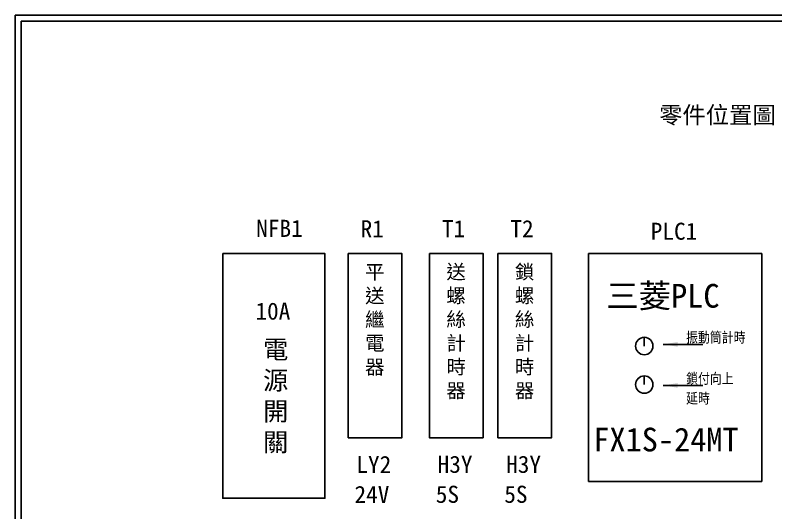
# Model space of a CAD drawing. Extents: x 10 to 297, y 3 to 207.
# Drawn here: x 10 to 170.1, y 102.2 to 207 of the extents above; entities that cross this region are included whole.
import ezdxf

# ---------------------------------------------------------------- set-up
doc = ezdxf.new("R2010")
doc.units = 0
doc.layers.get('0').update_dxf_attribs({"linetype": 'CONTINUOUS'})
doc.layers.add('圖框層', color=7, linetype='CONTINUOUS')
doc.layers.add('標尺寸層', color=3, linetype='CONTINUOUS')
doc.styles.add('CNS', font='romanc.shx', dxfattribs={"bigfont": 'chineset.shx'})
doc.styles.add('STSL', font='KAIU.TTF')
doc.dimstyles.new('1.1', dxfattribs={"dimscale": 0, "dimtxt": 3, "dimasz": 3, "dimexe": 1, "dimexo": 1.5, "dimgap": 1, "dimtad": 1, "dimdec": 3, "dimdsep": 46, "dimtxsty": 'CNS', "dimcen": -0.9, "dimclrd": 3, "dimclre": 3, "dimclrt": 4, "dimadec": 0, "dimazin": 0, "dimtfac": 1, "dimtdec": 3, "dimtmove": 0, "dimatfit": 3, "dimfxl": 0, "dimtolj": 1, "dimarcsym": 0})

msp = doc.modelspace()

# ---------------------------------------------------------------- linework, layer by layer
at = {"color": 7}
msp.add_lwpolyline([(167.15, 156.75), (130.67, 156.75), (130.67, 108.78), (167.15, 108.78)], close=True, dxfattribs=at)
at = {"layer": '圖框層', "color": 7}
for p, q in [((297, 206.97), (10, 206.97)), ((10, 3), (10, 206.97)), ((295.75, 205.72), (11.25, 205.72)), ((11.25, 4.25), (11.25, 205.72))]:
    msp.add_line(p, q, dxfattribs=at)
at = {"layer": '標尺寸層', "color": 7}
for p, q in [((142.41, 139.13), (142.41, 137.3)), ((142.41, 131), (142.41, 129.17))]:
    msp.add_line(p, q, dxfattribs=at)
for points in [[(53.68, 156.75), (75.17, 156.75), (75.17, 105.23), (53.68, 105.23)], [(80.09, 156.77), (91.39, 156.77), (91.39, 117.97), (80.09, 117.97)], [(97.19, 156.8), (108.49, 156.8), (108.49, 117.99), (97.19, 117.99)], [(111.61, 156.8), (122.91, 156.8), (122.91, 117.99), (111.61, 117.99)]]:
    msp.add_lwpolyline(points, close=True, dxfattribs=at)
for centre in [(142.41, 137.3), (142.41, 129.17)]:
    msp.add_circle(centre, 1.83, dxfattribs=at)

# ---------------------------------------------------------------- texts
at = {"layer": '圖框層', "color": 4, "style": 'STSL'}
for s, height, p in [('零件位置圖', 3.6, (145.53, 184.15)), ('NFB1', 3.6, (60.73, 160.28)), ('R1', 3.6, (82.7, 160.19)), ('T1', 3.6, (99.8, 160.21)), ('T2', 3.6, (114.22, 160.21)), ('PLC1', 3.6, (143.76, 159.67)), ('三菱PLC', 5, (134.4, 145.37)), ('10A', 3.6, (60.56, 142.85)), ('FX1S-24MT', 5, (131.67, 115.1))]:
    msp.add_text(s, height=height, dxfattribs=at).set_placement(p)
at = {"layer": '圖框層', "style": 'STSL'}
for s, p in [('LY2', (81.8, 110.56)), ('H3Y', (98.91, 110.59)), ('H3Y', (113.33, 110.59)), ('24V', (81.41, 104.25)), ('5S', (98.52, 104.27)), ('5S', (112.94, 104.27))]:
    msp.add_text(s, height=3.6, dxfattribs=at).set_placement(p)
at = {"layer": '標尺寸層', "color": 7, "attachment_point": 1, "style": 'CNS'}
for s, insert, char_height, width in [('{\\fDFKai-SB|b0|i0|c136|p65;平送繼電器}', (83.65, 154.39), 3, 1.0456), ('{\\fDFKai-SB|b0|i0|c136|p65;送螺絲計時器}', (100.75, 154.42), 3, 3.7235), ('{\\fDFKai-SB|b0|i0|c136|p65;鎖螺絲計時器}', (115.17, 154.42), 3, 3.7235), ('振動筒計時', (151.21, 140.28), 2.5, 12.276), ('{\\fDFKai-SB|b0|i0|c136|p65;電源開關}', (62.17, 138.51), 3.9, 4.9608), ('鎖付向上延時', (151.21, 131.62), 2.5, 12.276)]:
    msp.add_mtext(s, dxfattribs=dict(at, insert=insert, char_height=char_height, width=width))

# ---------------------------------------------------------------- leaders
at = {"layer": '標尺寸層', "color": 7}
for points in [[(146.41, 137.65), (154.73, 137.65)], [(146.41, 129), (154.73, 129)]]:
    msp.add_leader(points, dimstyle='1.1', override={"dimscale": 1, "dimtad": 0, "dimadec": 2}, dxfattribs=at)

doc.saveas('drawing.dxf')
